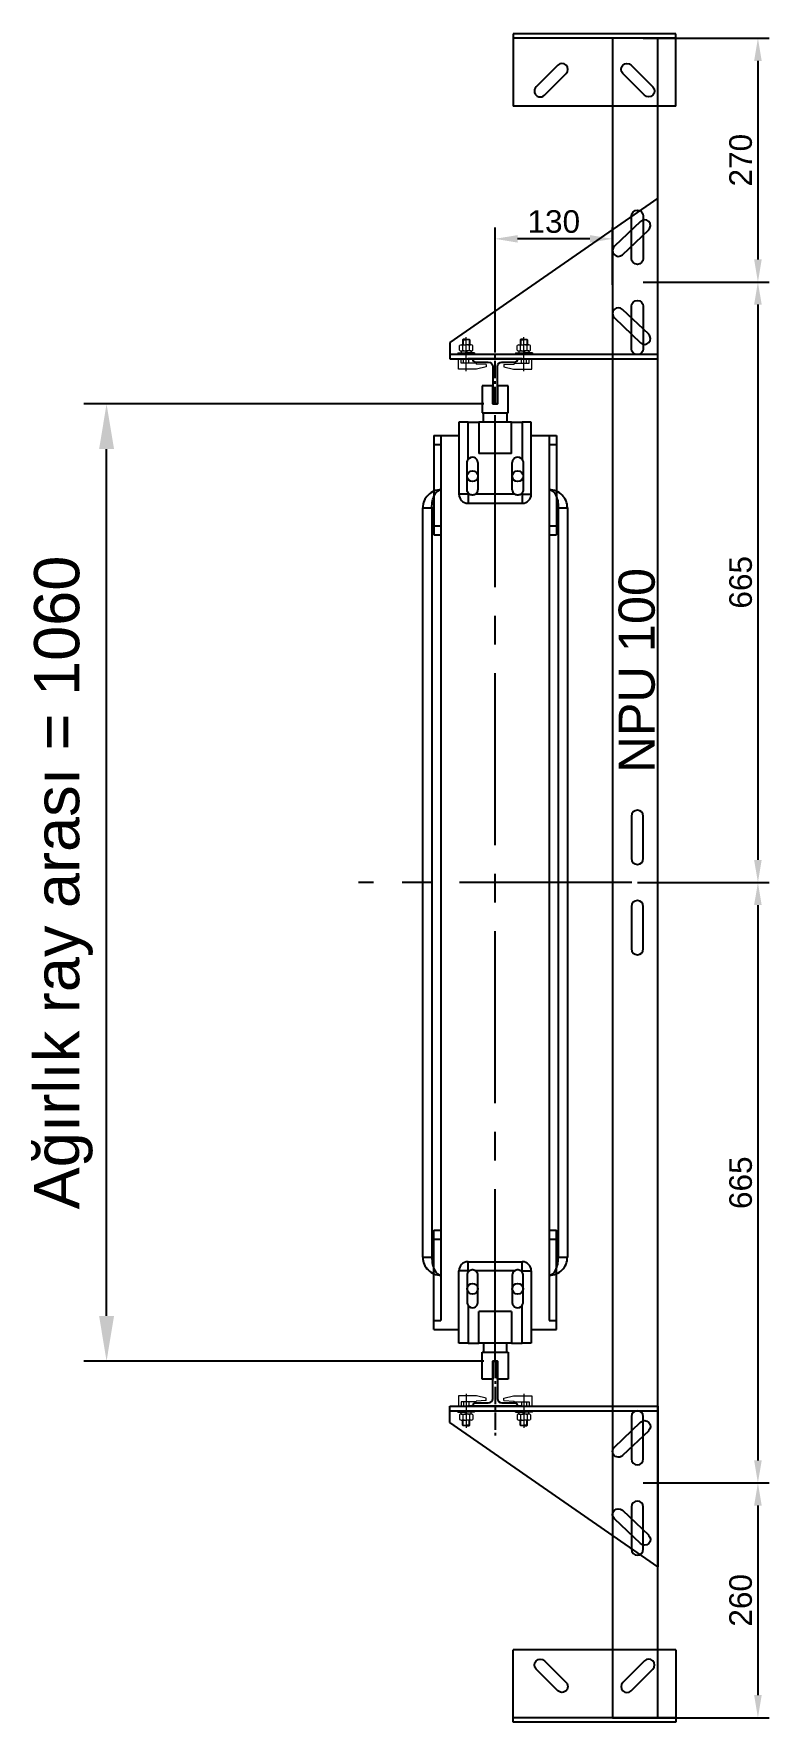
# Model space of a CAD drawing. Header units: millimetres. Extents: x 14 to 4896, y -9061 to 10878.
# Drawn here: x 17 to 831, y -22 to 1848 of the extents above; entities that cross this region are included whole.
import ezdxf

# ---------------------------------------------------------------- set-up
doc = ezdxf.new("R2010")
doc.units = ezdxf.units.MM
doc.set_wipeout_variables(frame=1)
doc.linetypes.add('CENTER2', pattern=[28.575, 19.05, -3.175, 3.175, -3.175])
doc.linetypes.add('CENTERX2', pattern=[4, 2.5, -0.5, 0.5, -0.5])
for name, color, linetype in [('DEMİR-ÇELİK', 3, 'Continuous'), ('EKSEN', 253, 'CENTERX2'), ('KONSOL-TIRNAK grubu', 242, 'Continuous'), ('RAY', 4, 'Continuous')]:
    doc.layers.add(name, color=color, linetype=linetype)
doc.styles.get("Standard").update_dxf_attribs({"font": 'arial.ttf'})
doc.dimstyles.new('DimStyleALP', dxfattribs={"dimscale": 20, "dimtxt": 2.5, "dimasz": 2.5, "dimexe": 1.25, "dimexo": 0.625, "dimtad": 1, "dimdsep": 46, "dimtxsty": 'Standard', "dimcen": 2.5, "dimclrd": 60, "dimclre": 60, "dimadec": 0, "dimazin": 0, "dimtfac": 1, "dimtofl": 0, "dimtmove": 0, "dimatfit": 3, "dimfxl": 1, "dimarcsym": 0})
doc.dimstyles.new('DimStyleALPx0.5', dxfattribs={"dimscale": 10, "dimtxt": 2.5, "dimasz": 2.5, "dimexe": 1.25, "dimexo": 0.625, "dimtad": 1, "dimdsep": 46, "dimtxsty": 'Standard', "dimcen": 2.5, "dimclrd": 60, "dimclre": 60, "dimadec": 0, "dimazin": 0, "dimtfac": 1, "dimtofl": 0, "dimtmove": 0, "dimatfit": 3, "dimfxl": 1, "dimarcsym": 0})
doc.dimstyles.new('S', dxfattribs={"dimscale": 10, "dimtxt": 2.5, "dimasz": 2.5, "dimexe": 1.25, "dimexo": 0.625, "dimtad": 1, "dimdsep": 46, "dimtxsty": 'Standard', "dimcen": 2.5, "dimclrd": 60, "dimclre": 60, "dimadec": 0, "dimazin": 0, "dimtfac": 1, "dimtofl": 0, "dimtmove": 0, "dimatfit": 3, "dimfxl": 1, "dimarcsym": 0})

# ---------------------------------------------------------------- blocks, each defined once
blk = doc.blocks.new('*U2')
at = {"layer": 'EKSEN', "color": 0, "linetype": 'CENTER2', "ltscale": 10, "transparency": 16777216}
blk.add_line((0, -72.5), (0, 230), dxfattribs=at)
blk = doc.blocks.new('*D5')
at = {"color": 60, "linetype": 'ByBlock', "lineweight": -2, "transparency": 16777216}
for p, q in [((-12.5, 530), (-455, 530)), ((-430, -480), (-430, 480)), ((-12.5, -530), (-455, -530))]:
    blk.add_line(p, q, dxfattribs=at)
at = {"color": 60, "transparency": 16777216}
for points in [[(-438.3, 480), (-421.7, 480), (-430, 530)], [(-438.3, -480), (-421.7, -480), (-430, -530)]]:
    blk.add_solid(points, dxfattribs=at)
at = {"layer": 'Defpoints', "color": 0, "transparency": 16777216}
for p in [(-430, 530), (0, 530), (0, -530)]:
    blk.add_point(p, dxfattribs=at)
at = {"color": 0, "transparency": 16777216, "insert": (-477.7, 0), "char_height": 50, "width": 19939.61, "attachment_point": 5, "rotation": 90}
blk.add_mtext('Ağırlık ray arası = 1060', dxfattribs=at)
blk = doc.blocks.new('A$C1bcdb7fb')
blk.add_wipeout([(0, 80), (180, 80), (180, 0), (0, 0)]).dxf.layer = 'KONSOL-TIRNAK grubu'
at = {"layer": 'KONSOL-TIRNAK grubu'}
for p, q in [((180, 80), (0, 80)), ((0, 80), (0, 0)), ((180, 75), (0, 75)), ((180, 0), (180, 80))]:
    blk.add_line(p, q, dxfattribs=at)
at = {"layer": 'KONSOL-TIRNAK grubu', "linetype": 'ByBlock'}
blk.add_line((180, 0), (0, 0), dxfattribs=at)
for points in [[(34.6, 11.9), (58.6, 35.9, 1), (49.4, 45.1), (25.4, 21.1, 1)], [(145.4, 11.9), (121.4, 35.9, -1), (130.6, 45.1), (154.6, 21.1, -1)]]:
    blk.add_lwpolyline(points, format="xyb", close=True, dxfattribs=at)
blk = doc.blocks.new('A$C720453b0')
at = {"color": 175, "linetype": 'Continuous', "lineweight": 25, "true_color": 0x4554a5}
for p, q in [((18, 230), (0, 230)), ((0, 230), (0, 0)), ((5, 230), (5, 0)), ((178, 0), (18, 230)), ((45.3, 48), (17.8, 19)), ((27.2, 10), (54.7, 39.1)), ((115.3, 39.1), (142.8, 10)), ((152.2, 19), (124.7, 48)), ((0, 0), (178, 0))]:
    blk.add_line(p, q, dxfattribs=at)
for centre, start, end in [((50, 43.5), 316.5675, 136.5675), ((120, 43.5), 43.4325, 223.4325), ((22.5, 14.5), 136.5675, 316.5675), ((147.5, 14.5), 223.4325, 43.4325)]:
    blk.add_arc(centre, 6.5, start, end, dxfattribs=at)
blk = doc.blocks.new('*D35')
at = {"color": 60, "linetype": 'ByBlock', "lineweight": -2, "transparency": 16777216}
for p, q in [((519.7, 1438.8), (519.7, 1572.9)), ((649.7, 1509.6), (649.7, 1572.9)), ((624.7, 1560.4), (544.7, 1560.4))]:
    blk.add_line(p, q, dxfattribs=at)
at = {"color": 60, "transparency": 16777216}
for points in [[(544.7, 1564.5), (544.7, 1556.2), (519.7, 1560.4)], [(624.7, 1564.5), (624.7, 1556.2), (649.7, 1560.4)]]:
    blk.add_solid(points, dxfattribs=at)
at = {"layer": 'Defpoints', "color": 0, "transparency": 16777216}
for p in [(519.7, 1560.4), (649.7, 1503.3), (519.7, 1432.5)]:
    blk.add_point(p, dxfattribs=at)
at = {"color": 0, "transparency": 16777216, "insert": (584.7, 1579.4), "char_height": 25, "attachment_point": 5}
blk.add_mtext('130', dxfattribs=at)
blk = doc.blocks.new('*D18')
at = {"color": 60, "linetype": 'ByBlock', "lineweight": -2, "transparency": 16777216}
for p, q in [((691.3, 1843.4), (830.9, 1843.4)), ((818.4, 1818.4), (818.4, 1598.4)), ((691.3, 1573.4), (830.9, 1573.4))]:
    blk.add_line(p, q, dxfattribs=at)
at = {"color": 60, "transparency": 16777216}
for points in [[(814.2, 1818.4), (822.6, 1818.4), (818.4, 1843.4)], [(814.2, 1598.4), (822.6, 1598.4), (818.4, 1573.4)]]:
    blk.add_solid(points, dxfattribs=at)
at = {"layer": 'Defpoints', "color": 0, "transparency": 16777216}
for p in [(685, 1843.4), (685, 1573.4), (818.4, 1573.4)]:
    blk.add_point(p, dxfattribs=at)
at = {"color": 0, "transparency": 16777216, "insert": (799.4, 1708.4), "char_height": 25, "attachment_point": 5, "rotation": 90}
blk.add_mtext('270', dxfattribs=at)
blk = doc.blocks.new('*D19')
at = {"color": 60, "linetype": 'ByBlock', "lineweight": -2, "transparency": 16777216}
for p, q in [((691.3, 1573.4), (830.9, 1573.4)), ((818.4, 1548.4), (818.4, 933.4)), ((685, 908.4), (830.9, 908.4))]:
    blk.add_line(p, q, dxfattribs=at)
at = {"color": 60, "transparency": 16777216}
for points in [[(814.2, 1548.4), (822.6, 1548.4), (818.4, 1573.4)], [(814.2, 933.4), (822.6, 933.4), (818.4, 908.4)]]:
    blk.add_solid(points, dxfattribs=at)
at = {"layer": 'Defpoints', "color": 0, "transparency": 16777216}
for p in [(685, 1573.4), (678.8, 908.4), (818.4, 908.4)]:
    blk.add_point(p, dxfattribs=at)
at = {"color": 0, "transparency": 16777216, "insert": (799.4, 1240.9), "char_height": 25, "attachment_point": 5, "rotation": 90}
blk.add_mtext('665', dxfattribs=at)
blk = doc.blocks.new('*D20')
at = {"color": 60, "linetype": 'ByBlock', "lineweight": -2, "transparency": 16777216}
for p, q in [((685, 908.4), (830.9, 908.4)), ((818.4, 883.4), (818.4, 268.4)), ((691.3, 243.4), (830.9, 243.4))]:
    blk.add_line(p, q, dxfattribs=at)
at = {"color": 60, "transparency": 16777216}
for points in [[(814.2, 883.4), (822.6, 883.4), (818.4, 908.4)], [(814.2, 268.4), (822.6, 268.4), (818.4, 243.4)]]:
    blk.add_solid(points, dxfattribs=at)
at = {"layer": 'Defpoints', "color": 0, "transparency": 16777216}
for p in [(678.8, 908.4), (685, 243.4), (818.4, 243.4)]:
    blk.add_point(p, dxfattribs=at)
at = {"color": 0, "transparency": 16777216, "insert": (799.4, 575.9), "char_height": 25, "attachment_point": 5, "rotation": 90}
blk.add_mtext('665', dxfattribs=at)
blk = doc.blocks.new('*D21')
at = {"color": 60, "linetype": 'ByBlock', "lineweight": -2, "transparency": 16777216}
for p, q in [((691.3, 243.4), (830.9, 243.4)), ((818.4, 218.4), (818.4, 8.4)), ((691.3, -16.6), (830.9, -16.6))]:
    blk.add_line(p, q, dxfattribs=at)
at = {"color": 60, "transparency": 16777216}
for points in [[(814.2, 218.4), (822.6, 218.4), (818.4, 243.4)], [(814.2, 8.4), (822.6, 8.4), (818.4, -16.6)]]:
    blk.add_solid(points, dxfattribs=at)
at = {"layer": 'Defpoints', "color": 0, "transparency": 16777216}
for p in [(685, 243.4), (685, -16.6), (818.4, -16.6)]:
    blk.add_point(p, dxfattribs=at)
at = {"color": 0, "transparency": 16777216, "insert": (799.4, 113.4), "char_height": 25, "attachment_point": 5, "rotation": 90}
blk.add_mtext('260', dxfattribs=at)
blk = doc.blocks.new('*U4')
at = {"color": 2, "linetype": 'Continuous', "lineweight": 25, "true_color": 0xf1eb1f}
for p, q in [((-14.5, 550), (-14.5, 520)), ((-2.5, 550), (-14.5, 550)), ((-2.5, 530), (-2.5, 550)), ((14.5, 550), (2.5, 550)), ((2.5, 550), (2.5, 530)), ((14.5, 520), (14.5, 550)), ((2.5, 530), (-2.5, 530)), ((-14.5, 520), (14.5, 520)), ((-14.5, -520), (14.5, -520)), ((-14.5, -550), (-14.5, -520)), ((14.5, -520), (14.5, -550)), ((2.5, -530), (-2.5, -530)), ((-2.5, -530), (-2.5, -550)), ((2.5, -550), (2.5, -530)), ((-2.5, -550), (-14.5, -550)), ((14.5, -550), (2.5, -550))]:
    blk.add_line(p, q, dxfattribs=at)
at = {"color": 7, "linetype": 'Continuous', "lineweight": 25}
for p, q in [((-40, 510), (-40, 430)), ((-30, 510), (-40, 510)), ((-30, 468.317), (-30, 510)), ((-30, 510), (-18, 510)), ((-18, 510), (-18, 475)), ((18, 510), (-18, 510)), ((-13, 510), (-13, 520)), ((13, 520), (13, 510)), ((18, 475), (18, 510)), ((18, 510), (30, 510)), ((30, 510), (30, 468.317)), ((40, 510), (30, 510)), ((40, 430), (40, 510)), ((-68, 495), (-60, 495)), ((-68, 495), (-68, 485)), ((-60, 495), (-60, -485)), ((-60, 495), (-40, 495)), ((40, 495), (60, 495)), ((60, 495), (60, -485)), ((60, 495), (68, 495)), ((68, 495), (68, 485)), ((-68, 485), (-60, 485)), ((-68, 485), (-68, 385)), ((18, 475), (-18, 475)), ((60, 485), (68, 485)), ((68, 485), (68, 385)), ((-31, 435), (-31, 465)), ((-19, 465), (-19, 435)), ((19, 435), (19, 465)), ((31, 465), (31, 435)), ((-30, 430), (-30, 431.683)), ((30, 431.683), (30, 430)), ((-30, 430), (-40, 430)), ((-30, 430), (-30, 420)), ((-28.317, 430), (-30, 430)), ((-30, 420), (30, 420)), ((21.683, 430), (-21.683, 430)), ((30, 430), (28.317, 430)), ((30, 430), (30, 420)), ((30, 430), (40, 430)), ((-68, 395), (-60, 395)), ((60, 395), (68, 395)), ((-68, 385), (-60, 385)), ((60, 385), (68, 385)), ((-68, -495), (-68, -385)), ((-68, -385), (-60, -385)), ((-68, -395), (-68, -385)), ((60, -385), (68, -385)), ((68, -485), (68, -385)), ((-68, -395), (-60, -395)), ((60, -395), (68, -395)), ((-40, -510), (-40, -430)), ((-30, -430), (-40, -430)), ((-30, -430), (-30, -420)), ((-30, -420), (30, -420)), ((-30, -430), (-30, -431.683)), ((-28.317, -430), (-30, -430)), ((21.683, -430), (-21.683, -430)), ((30, -430), (28.317, -430)), ((30, -430), (30, -420)), ((30, -431.683), (30, -430)), ((30, -430), (40, -430)), ((40, -430), (40, -510)), ((-31, -435), (-31, -465)), ((-19, -465), (-19, -435)), ((19, -435), (19, -465)), ((31, -465), (31, -435)), ((-68, -485), (-60, -485)), ((-30, -468.317), (-30, -510)), ((-18, -510), (-18, -475)), ((18, -475), (-18, -475)), ((18, -475), (18, -510)), ((30, -510), (30, -468.317)), ((60, -485), (68, -485)), ((68, -495), (68, -485)), ((-68, -495), (-60, -495)), ((-60, -495), (-40, -495)), ((40, -495), (60, -495)), ((60, -495), (68, -495)), ((-30, -510), (-40, -510)), ((-30, -510), (-18, -510)), ((18, -510), (-18, -510)), ((-13, -510), (-13, -520)), ((13, -520), (13, -510)), ((18, -510), (30, -510)), ((40, -510), (30, -510))]:
    blk.add_line(p, q, dxfattribs=at)
at = {"color": 251, "linetype": 'Continuous', "lineweight": 25, "true_color": 0x636466}
for p, q in [((-80, -415), (-80, 415)), ((-80, 415), (-70, 415)), ((-70, 415), (-70, -415.015)), ((-70, 415), (-68, 415)), ((68, 415), (70, 415)), ((70, -415), (70, 415.004)), ((70, 415), (80, 415)), ((80, 415), (80, -415)), ((-80, -415), (-70, -415)), ((-70, -415), (-68, -415)), ((68, -415), (70, -415)), ((70, -415), (80, -415))]:
    blk.add_line(p, q, dxfattribs=at)
at = {"color": 7, "linetype": 'Continuous', "lineweight": 25}
for centre in [(-25, 450), (25, 450), (-25, -450), (25, -450)]:
    blk.add_circle(centre, 6, dxfattribs=at)
for centre, radius, start, end in [((-25, 465), 6, 0, 146.44269), ((25, 465), 6, 33.55731, 180), ((-25, 435), 6, 213.55731, 236.44269), ((-25, 435), 6, 303.55731, 0), ((25, 435), 6, 180, 236.44269), ((25, 435), 6, 303.55731, 326.44269), ((-30, 430), 10, 180, 270), ((30, 430), 10, 270, 0), ((-30, -430), 10, 90, 180), ((-25, -435), 6, 123.55731, 146.44269), ((-25, -435), 6, 0, 56.44269), ((25, -435), 6, 123.55731, 180), ((25, -435), 6, 33.55731, 56.44269), ((30, -430), 10, 0, 90), ((-25, -465), 6, 213.55731, 0), ((25, -465), 6, 180, 326.44269)]:
    blk.add_arc(centre, radius, start, end, dxfattribs=at)
at = {"color": 251, "linetype": 'Continuous', "lineweight": 25, "true_color": 0x636466}
for centre, start, end in [((-60, 415), 89.999997, 180), ((60, 415), 0, 90.000005), ((-60, -415), 180, 270.000003), ((60, -415), 269.999995, 0)]:
    blk.add_arc(centre, 20, start, end, dxfattribs=at)
at = {"color": 251, "linetype": 'Continuous', "lineweight": 25, "true_color": 0x636466, "extrusion": (0, 0, -1)}
for centre, start_param, end_param in [((-60, 415), 1.57002517, 3.14159274), ((60, 415), 3.14159265, 4.7125655)]:
    blk.add_ellipse(centre, major_axis=(0, -20), ratio=0.5, start_param=start_param, end_param=end_param, dxfattribs=at)
at = {"color": 251, "linetype": 'Continuous', "lineweight": 25, "true_color": 0x636466}
for centre, start_param, end_param in [((-60, -415), 1.57002517, 3.14159274), ((60, -415), 3.14159265, 4.71256549)]:
    blk.add_ellipse(centre, major_axis=(0, 20), ratio=0.5, start_param=start_param, end_param=end_param, dxfattribs=at)
at = {"color": 7, "linetype": 'Continuous', "lineweight": 25}
for points, knots in [([(-31, 465), (-30.941, 465.679), (-30.838, 466.859), (-30.25, 467.882), (-30, 468.317)], [0, 0, 0, 0, 0.5748693, 1, 1, 1, 1]), ([(30, 468.317), (30.326, 467.718), (30.893, 466.678), (30.968, 465.5), (31, 465)], [0, 0, 0, 0, 0.57489092, 1, 1, 1, 1]), ([(-30, 431.683), (-30.326, 432.282), (-30.893, 433.322), (-30.968, 434.5), (-31, 435)], [0, 0, 0, 0, 0.57488917, 1, 1, 1, 1]), ([(31, 435), (30.941, 434.321), (30.838, 433.141), (30.25, 432.118), (30, 431.683)], [0, 0, 0, 0, 0.57486738, 1, 1, 1, 1]), ([(-21.683, 430), (-22.282, 429.682), (-23.479, 429.047), (-25.539, 428.92), (-27.186, 429.326), (-28.039, 429.835), (-28.317, 430)], [0, 0, 0, 0, 0.2875517, 0.5750886, 0.86188697, 1, 1, 1, 1]), ([(28.317, 430), (27.718, 429.682), (26.521, 429.047), (24.461, 428.92), (22.814, 429.326), (21.961, 429.835), (21.683, 430)], [0, 0, 0, 0, 0.28755192, 0.57508852, 0.86188687, 1, 1, 1, 1]), ([(-21.683, -430), (-22.282, -429.682), (-23.479, -429.047), (-25.539, -428.92), (-27.186, -429.326), (-28.039, -429.835), (-28.317, -430)], [0, 0, 0, 0, 0.2875517, 0.5750886, 0.86188697, 1, 1, 1, 1]), ([(28.317, -430), (27.718, -429.682), (26.521, -429.047), (24.461, -428.92), (22.814, -429.326), (21.961, -429.835), (21.683, -430)], [0, 0, 0, 0, 0.28755192, 0.57508852, 0.86188687, 1, 1, 1, 1]), ([(-30, -431.683), (-30.326, -432.282), (-30.893, -433.322), (-30.968, -434.5), (-31, -435)], [0, 0, 0, 0, 0.57488917, 1, 1, 1, 1]), ([(31, -435), (30.941, -434.321), (30.838, -433.141), (30.25, -432.118), (30, -431.683)], [0, 0, 0, 0, 0.57486738, 1, 1, 1, 1]), ([(-31, -465), (-30.941, -465.679), (-30.838, -466.859), (-30.25, -467.882), (-30, -468.317)], [0, 0, 0, 0, 0.5748693, 1, 1, 1, 1]), ([(30, -468.317), (30.326, -467.718), (30.893, -466.678), (30.968, -465.5), (31, -465)], [0, 0, 0, 0, 0.57489092, 1, 1, 1, 1])]:
    blk.add_open_spline(points, degree=3, knots=knots, dxfattribs=at)
at = {"layer": 'EKSEN', "linetype": 'CENTER2', "ltscale": 10}
blk.add_line((0, -530), (0, 530), dxfattribs=at)
at = {"layer": 'EKSEN', "linetype": 'CENTER2', "ltscale": 10, "rotation": 90.00000000000001}
blk.add_blockref('*U2', (78.75, 0), dxfattribs=at)
dim = blk.add_linear_dim(base=(-430, 530), p1=(0, -530), p2=(0, 530), angle=90, text='Ağırlık ray arası = <>', dimstyle='DimStyleALP')
dim.commit()
dim.dimension.update_dxf_attribs({"geometry": '*D5', "text_midpoint": (-430, 0), "dimtype": 128})
blk = doc.blocks.new('A$C15026cd8')
at = {"color": 114, "linetype": 'ByBlock', "true_color": 0x139b48}
for points in [[(670.727, 1538.644), (670.727, 1585.644, -1), (683.727, 1585.644), (683.727, 1538.644, -1)], [(670.727, 1438.644), (670.727, 1485.644, -1), (683.727, 1485.644), (683.727, 1438.644, -1)], [(670.727, 921), (670.727, 874, 1), (683.727, 874), (683.727, 921, 1)], [(670.727, 821), (670.727, 774, 1), (683.727, 774), (683.727, 821, 1)], [(670.727, 255.999), (670.727, 208.999, 1), (683.727, 208.999), (683.727, 255.999, 1)], [(670.727, 155.999), (670.727, 108.999, 1), (683.727, 108.999), (683.727, 155.999, 1)]]:
    blk.add_lwpolyline(points, format="xyb", close=True, dxfattribs=at)
at = {"layer": 'EKSEN', "linetype": 'CENTER2'}
for p, q in [((519.727, 1377.5), (519.727, 1460)), ((519.727, 317.5), (519.727, 235))]:
    blk.add_line(p, q, dxfattribs=at)
at = {"layer": 'KONSOL-TIRNAK grubu', "lineweight": 20}
for p, q in [((480.48, 1436.911), (480.48, 1442.131)), ((482.308, 1442.875), (487.793, 1442.875)), ((484.46, 1449.117), (483.793, 1448.45)), ((483.793, 1448.45), (483.793, 1442.875)), ((483.793, 1448.45), (487.793, 1448.45)), ((484.137, 1436.911), (484.137, 1442.131)), ((487.793, 1449.117), (484.46, 1449.117)), ((484.46, 1449.117), (484.46, 1442.875)), ((487.793, 1413.943), (487.793, 1451.547)), ((487.793, 1449.117), (491.126, 1449.117)), ((491.793, 1448.45), (487.793, 1448.45)), ((493.278, 1442.875), (487.793, 1442.875)), ((491.126, 1449.117), (491.126, 1442.875)), ((491.126, 1449.117), (491.793, 1448.45)), ((491.45, 1436.911), (491.45, 1442.131)), ((491.793, 1448.45), (491.793, 1442.875)), ((495.106, 1436.911), (495.106, 1442.131)), ((544.347, 1436.911), (544.347, 1442.131)), ((546.175, 1442.875), (551.66, 1442.875)), ((548.327, 1449.117), (547.66, 1448.45)), ((547.66, 1448.45), (551.66, 1448.45)), ((547.66, 1448.45), (547.66, 1442.875)), ((548.004, 1436.911), (548.004, 1442.131)), ((548.327, 1449.117), (548.327, 1442.875)), ((551.66, 1449.117), (548.327, 1449.117)), ((551.66, 1413.943), (551.66, 1451.547)), ((551.66, 1449.117), (554.993, 1449.117)), ((555.66, 1448.45), (551.66, 1448.45)), ((557.145, 1442.875), (551.66, 1442.875)), ((554.993, 1449.117), (555.66, 1448.45)), ((554.993, 1449.117), (554.993, 1442.875)), ((555.317, 1436.911), (555.317, 1442.131)), ((555.66, 1448.45), (555.66, 1442.875)), ((558.973, 1436.911), (558.973, 1442.131)), ((478.48, 1434.167), (478.48, 1432.5)), ((478.48, 1434.167), (487.793, 1434.167)), ((479.111, 1416.159), (479.111, 1427.5)), ((482.079, 1422.804), (482.079, 1427.5)), ((498.655, 1422.804), (482.079, 1422.804)), ((482.308, 1436.167), (482.308, 1434.167)), ((482.308, 1436.167), (487.793, 1436.167)), ((484.96, 1422.804), (484.96, 1427.5)), ((486.483, 1434.167), (488.754, 1436.167)), ((486.988, 1434.167), (489.258, 1436.167)), ((493.278, 1436.167), (487.793, 1436.167)), ((497.106, 1434.167), (487.793, 1434.167)), ((490.56, 1422.804), (490.56, 1427.5)), ((493.278, 1436.167), (493.278, 1434.167)), ((497.106, 1434.167), (497.106, 1432.5)), ((498.655, 1422.804), (498.655, 1421.749)), ((509.907, 1421.163), (498.655, 1421.749)), ((529.547, 1421.163), (540.798, 1421.749)), ((540.798, 1422.804), (557.374, 1422.804)), ((540.798, 1422.804), (540.798, 1421.749)), ((542.347, 1434.167), (551.66, 1434.167)), ((542.347, 1434.167), (542.347, 1432.5)), ((546.175, 1436.167), (546.175, 1434.167)), ((546.175, 1436.167), (551.66, 1436.167)), ((548.893, 1422.804), (548.893, 1427.5)), ((552.466, 1434.167), (550.195, 1436.167)), ((552.97, 1434.167), (550.699, 1436.167)), ((557.145, 1436.167), (551.66, 1436.167)), ((560.973, 1434.167), (551.66, 1434.167)), ((554.493, 1422.804), (554.493, 1427.5)), ((557.145, 1436.167), (557.145, 1434.167)), ((557.374, 1422.804), (557.374, 1427.5)), ((560.342, 1416.159), (560.342, 1427.5)), ((560.973, 1434.167), (560.973, 1432.5)), ((499.223, 1416.159), (479.111, 1416.159)), ((509.907, 1418.485), (499.223, 1416.159)), ((509.907, 1421.163), (509.907, 1418.485)), ((529.547, 1421.163), (529.547, 1418.485)), ((529.547, 1418.485), (540.231, 1416.159)), ((540.231, 1416.159), (560.342, 1416.159)), ((487.793, 281.057), (487.793, 243.453)), ((551.66, 281.057), (551.66, 243.453)), ((478.48, 260.833), (478.48, 262.5)), ((479.111, 278.841), (479.111, 267.5)), ((499.223, 278.841), (479.111, 278.841)), ((482.079, 272.196), (482.079, 267.5)), ((498.655, 272.196), (482.079, 272.196)), ((484.96, 272.196), (484.96, 267.5)), ((490.56, 272.196), (490.56, 267.5)), ((497.106, 260.833), (497.106, 262.5)), ((509.907, 273.837), (498.655, 273.251)), ((498.655, 272.196), (498.655, 273.251)), ((509.907, 276.515), (499.223, 278.841)), ((509.907, 273.837), (509.907, 276.515)), ((529.547, 276.515), (540.231, 278.841)), ((529.547, 273.837), (529.547, 276.515)), ((529.547, 273.837), (540.798, 273.251)), ((540.231, 278.841), (560.342, 278.841)), ((540.798, 272.196), (540.798, 273.251)), ((540.798, 272.196), (557.374, 272.196)), ((542.347, 260.833), (542.347, 262.5)), ((548.893, 272.196), (548.893, 267.5)), ((554.493, 272.196), (554.493, 267.5)), ((557.374, 272.196), (557.374, 267.5)), ((560.342, 278.841), (560.342, 267.5)), ((560.973, 260.833), (560.973, 262.5)), ((478.48, 260.833), (487.793, 260.833)), ((480.48, 258.089), (480.48, 252.869)), ((482.308, 258.833), (482.308, 260.833)), ((482.308, 258.833), (487.793, 258.833)), ((482.308, 252.125), (487.793, 252.125)), ((483.793, 246.55), (483.793, 252.125)), ((484.46, 245.883), (483.793, 246.55)), ((483.793, 246.55), (487.793, 246.55)), ((484.137, 258.089), (484.137, 252.869)), ((484.46, 245.883), (484.46, 252.125)), ((487.793, 245.883), (484.46, 245.883)), ((486.483, 260.833), (488.754, 258.833)), ((486.988, 260.833), (489.258, 258.833)), ((497.106, 260.833), (487.793, 260.833)), ((493.278, 258.833), (487.793, 258.833)), ((493.278, 252.125), (487.793, 252.125)), ((491.793, 246.55), (487.793, 246.55)), ((487.793, 245.883), (491.126, 245.883)), ((491.126, 245.883), (491.126, 252.125)), ((491.126, 245.883), (491.793, 246.55)), ((491.45, 258.089), (491.45, 252.869)), ((491.793, 246.55), (491.793, 252.125)), ((493.278, 258.833), (493.278, 260.833)), ((495.106, 258.089), (495.106, 252.869)), ((542.347, 260.833), (551.66, 260.833)), ((544.347, 258.089), (544.347, 252.869)), ((546.175, 258.833), (546.175, 260.833)), ((546.175, 258.833), (551.66, 258.833)), ((546.175, 252.125), (551.66, 252.125)), ((547.66, 246.55), (547.66, 252.125)), ((547.66, 246.55), (551.66, 246.55)), ((548.327, 245.883), (547.66, 246.55)), ((548.004, 258.089), (548.004, 252.869)), ((548.327, 245.883), (548.327, 252.125)), ((551.66, 245.883), (548.327, 245.883)), ((552.466, 260.833), (550.195, 258.833)), ((552.97, 260.833), (550.699, 258.833)), ((560.973, 260.833), (551.66, 260.833)), ((557.145, 258.833), (551.66, 258.833)), ((557.145, 252.125), (551.66, 252.125)), ((555.66, 246.55), (551.66, 246.55)), ((551.66, 245.883), (554.993, 245.883)), ((554.993, 245.883), (554.993, 252.125)), ((554.993, 245.883), (555.66, 246.55)), ((555.317, 258.089), (555.317, 252.869)), ((555.66, 246.55), (555.66, 252.125)), ((557.145, 258.833), (557.145, 260.833)), ((558.973, 258.089), (558.973, 252.869))]:
    blk.add_line(p, q, dxfattribs=at)
at = {"layer": 'KONSOL-TIRNAK grubu'}
for p, q in [((549.796, 1427.5), (489.657, 1427.5)), ((549.796, 267.5), (489.657, 267.5))]:
    blk.add_line(p, q, dxfattribs=at)
at = {"layer": 'KONSOL-TIRNAK grubu', "lineweight": 20}
for centre, radius, start, end in [((482.308, 1440.257), 2.618, 45.703264, 134.296736), ((487.793, 1433.52), 9.355, 66.992462, 113.007538), ((493.278, 1440.257), 2.618, 45.703264, 134.296736), ((546.175, 1440.257), 2.618, 45.703264, 134.296736), ((551.66, 1433.52), 9.355, 66.992462, 113.007538), ((557.145, 1440.257), 2.618, 45.703264, 134.296736), ((482.308, 1438.785), 2.618, 225.703264, 314.296736), ((487.793, 1445.522), 9.355, 246.992462, 293.007538), ((493.278, 1438.785), 2.618, 225.703264, 314.296736), ((546.175, 1438.785), 2.618, 225.703264, 314.296736), ((551.66, 1445.522), 9.355, 246.992462, 293.007538), ((557.145, 1438.785), 2.618, 225.703264, 314.296736), ((482.308, 256.215), 2.618, 45.703264, 134.296736), ((482.308, 254.743), 2.618, 225.703264, 314.296736), ((487.793, 249.478), 9.355, 66.992462, 113.007538), ((487.793, 261.48), 9.355, 246.992462, 293.007538), ((493.278, 256.215), 2.618, 45.703264, 134.296736), ((493.278, 254.743), 2.618, 225.703264, 314.296736), ((546.175, 256.215), 2.618, 45.703264, 134.296736), ((546.175, 254.743), 2.618, 225.703264, 314.296736), ((551.66, 249.478), 9.355, 66.992462, 113.007538), ((551.66, 261.48), 9.355, 246.992462, 293.007538), ((557.145, 256.215), 2.618, 45.703264, 134.296736), ((557.145, 254.743), 2.618, 225.703264, 314.296736)]:
    blk.add_arc(centre, radius, start, end, dxfattribs=at)
at = {"layer": 'RAY'}
for points in [[(512.227, 1423.929, -0.41421356), (517.227, 1418.929), (517.227, 1377.5), (522.227, 1377.5), (522.227, 1418.929, -0.41421356), (527.227, 1423.929), (541.155, 1423.929, 0.41421356), (544.727, 1427.5), (494.727, 1427.5, 0.41421356), (498.298, 1423.929)], [(512.227, 271.071, 0.41421356), (517.227, 276.071), (517.227, 317.5), (522.227, 317.5), (522.227, 276.071, 0.41421356), (527.227, 271.071), (541.155, 271.071, -0.41421356), (544.727, 267.5), (494.727, 267.5, -0.41421356), (498.298, 271.071)]]:
    blk.add_lwpolyline(points, format="xyb", close=True, dxfattribs=at)
blk.add_blockref('*U4', (519.762, 847.5))
at = {"linetype": 'ByBlock', "rotation": 90}
blk.add_blockref('A$C720453b0', (699.727, 1427.5), dxfattribs=at)
at = {"linetype": 'ByBlock', "xscale": -1, "rotation": 90}
blk.add_blockref('A$C720453b0', (699.727, 267.5), dxfattribs=at)
dim = blk.add_linear_dim(base=(519.727, 1560.361), p1=(649.727, 1503.301), p2=(519.727, 1432.5), dimstyle='DimStyleALPx0.5')
dim.commit()
dim.dimension.update_dxf_attribs({"geometry": '*D35', "text_midpoint": (584.727, 1560.361), "dimtype": 128})
at = {"linetype": 'ByBlock'}
blk.add_blockref('A$C1bcdb7fb', (539.727, 1707.5), dxfattribs=at)
at = {"linetype": 'ByBlock', "xscale": -1, "rotation": 180}
blk.add_blockref('A$C1bcdb7fb', (539.727, -2.501), dxfattribs=at)
at = {"layer": 'DEMİR-ÇELİK'}
blk.add_lwpolyline([(649.727, -77.501), (699.727, -77.501), (699.727, 1782.5), (649.727, 1782.5)], close=True, dxfattribs=at)

msp = doc.modelspace()

# ---------------------------------------------------------------- block references
msp.add_blockref('A$C15026cd8', (7.79, 60.898))

# ---------------------------------------------------------------- next in the draw order: texts
at = {"insert": (664.188, 1030.061), "char_height": 40, "attachment_point": 1, "rotation": 90}
msp.add_mtext_dynamic_manual_height_columns('NPU 100', width=363.38189, gutter_width=12.5, heights=[0], dxfattribs=at)

# ---------------------------------------------------------------- next in the draw order: dimensions: what is measured, and where the dimension line sits
for base, p1, p2, picture, middle in [((818.402, 1573.398), (685.016, 1843.398), (685.016, 1573.398), '*D18', (799.388, 1708.398)), ((818.402, 908.398), (685.016, 1573.398), (678.766, 908.398), '*D19', (799.388, 1240.898)), ((818.402, 243.397), (678.766, 908.398), (685.016, 243.397), '*D20', (799.388, 575.898)), ((818.402, -16.603), (685.016, 243.397), (685.016, -16.603), '*D21', (799.388, 113.397))]:
    dim = msp.add_linear_dim(base=base, p1=p1, p2=p2, angle=90, dimstyle='S')
    dim.commit()
    dim.dimension.update_dxf_attribs({"geometry": picture, "text_midpoint": middle})

doc.saveas('drawing.dxf')
